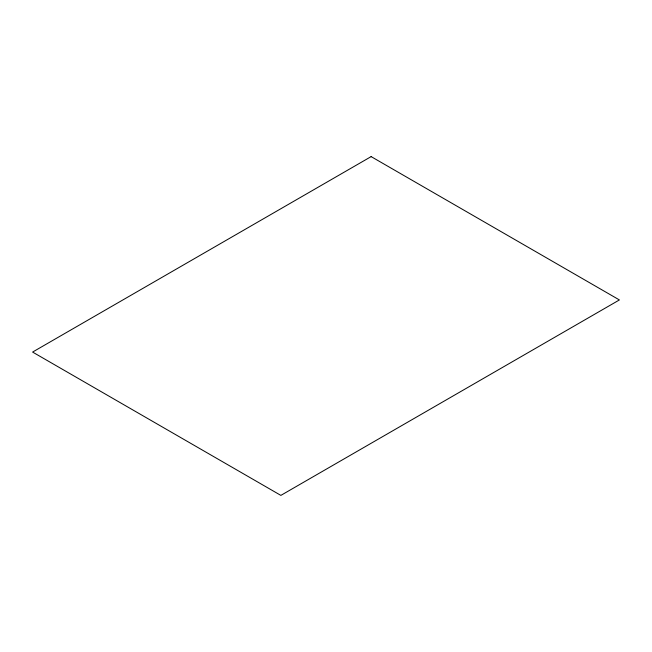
<?xml version="1.0" encoding="UTF-8"?>
<svg xmlns="http://www.w3.org/2000/svg" width="652" height="652" viewBox="0 0 652 652"><rect width="100%" height="100%" fill="white"/><g stroke="black" fill="none" stroke-linecap="round" stroke-linejoin="round"><path stroke-width="0.98" d="M371.135 156.61L32.6 352.064L280.865 495.39L619.4 299.936L371.135 156.61"/></g></svg>
